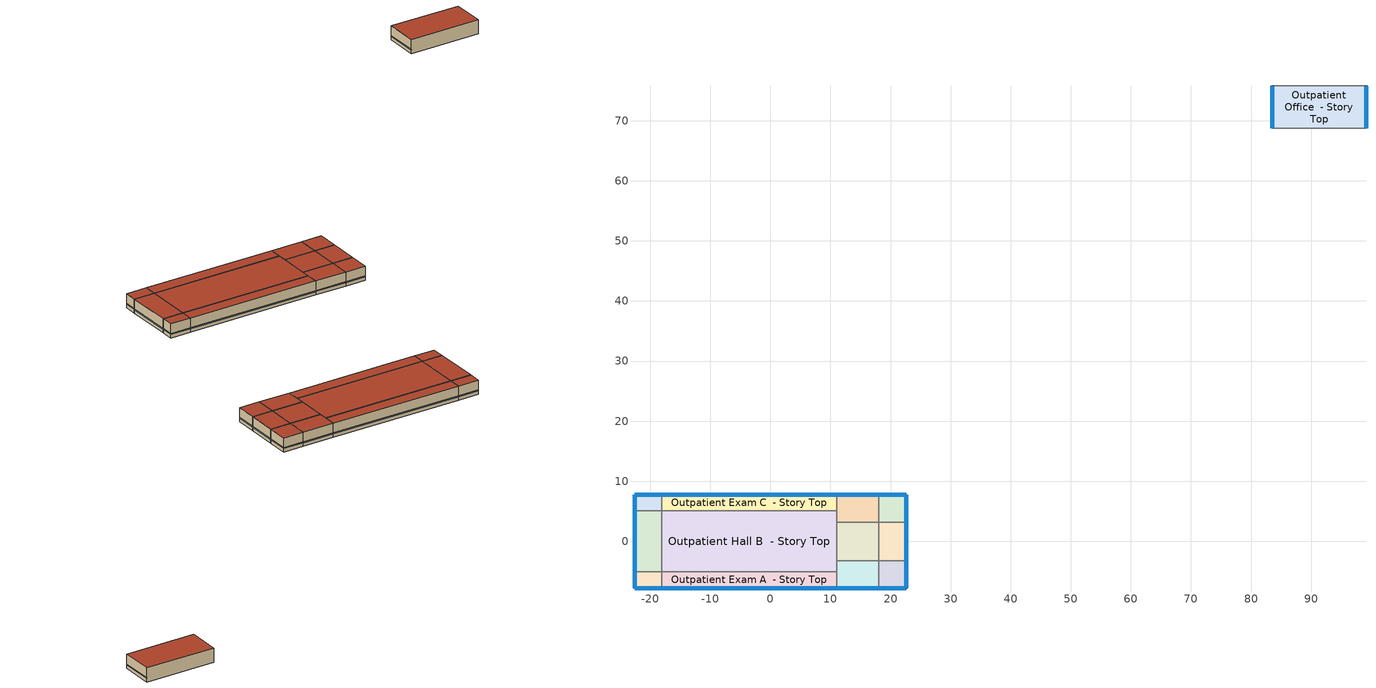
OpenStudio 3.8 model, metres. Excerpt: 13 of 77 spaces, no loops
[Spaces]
Outpatient Exam A end_a - Story Top
 floor adiabatic (Typical Interior Floor): -22.6,-7.78 -22.6,-5.07 -18.03,-5.07 -18.03,-7.78 z3.05
 wall outside: -22.6,-5.07 -22.6,-7.78 -18.03,-7.78 z3.05:6.1
 wall to Outpatient Hall B end_a - Story Top: -18.03,-5.07 -22.6,-5.07 z3.05:6.1
 wall to Outpatient Exam A  - Story Top: -18.03,-7.78 -18.03,-5.07 z3.05:6.1
 window (Window U-0.75 SHGC 0.48): -22.6,-5.09 -22.6,-7.76 z3.81:4; -22.57,-7.78 -18.05,-7.78 z3.81:3.99
 roof outside: -18.03,-7.78 -18.03,-5.07 -22.6,-5.07 -22.6,-7.78 z6.1
Outpatient Hall B end_a - Story Top
 floor adiabatic (Typical Interior Floor): -22.6,-5.07 -22.6,5.07 -18.03,5.07 -18.03,-5.07 z3.05
 wall outside: -22.6,5.07 -22.6,-5.07 z3.05:6.1
 wall to Outpatient Exam C end_a - Story Top: -18.03,5.07 -22.6,5.07 z3.05:6.1
 wall to Outpatient Hall B  - Story Top: -18.03,-5.07 -18.03,5.07 z3.05:6.1
 window (Window U-0.75 SHGC 0.48): -22.6,5.04 -22.6,-5.04 z3.81:3.99
 roof outside: -18.03,-5.07 -18.03,5.07 -22.6,5.07 -22.6,-5.07 z6.1
Outpatient Exam C end_a - Story Top
 floor adiabatic (Typical Interior Floor): -22.6,5.07 -22.6,7.78 -18.03,7.78 -18.03,5.07 z3.05
 wall outside: -18.03,7.78 -22.6,7.78 -22.6,5.07 z3.05:6.1
 wall to Outpatient Exam C  - Story Top: -18.03,5.07 -18.03,7.78 z3.05:6.1
 window (Window U-0.75 SHGC 0.48): -18.05,7.78 -22.57,7.78 z3.81:3.99; -22.6,7.76 -22.6,5.09 z3.81:4
 roof outside: -18.03,5.07 -18.03,7.78 -22.6,7.78 -22.6,5.07 z6.1
Outpatient Exam A  - Story Top
 floor adiabatic (Typical Interior Floor): -18.03,-7.78 -18.03,-5.07 11.06,-5.07 11.06,-7.78 z3.05
 wall outside: -18.03,-7.78 11.06,-7.78 z3.05:6.1
 wall to Outpatient Hall B  - Story Top: 11.06,-5.07 -18.03,-5.07 z3.05:6.1
 wall to Outpatient Office A  - Story Top: 11.06,-7.78 11.06,-5.07 z3.05:6.1
 window (Window U-0.75 SHGC 0.48): -18,-7.78 11.04,-7.78 z3.81:3.99
 roof outside: 11.06,-7.78 11.06,-5.07 -18.03,-5.07 -18.03,-7.78 z6.1
Outpatient Hall B  - Story Top
 floor adiabatic (Typical Interior Floor): -18.03,-5.07 -18.03,5.07 11.06,5.07 11.06,-5.07 z3.05
 wall to Outpatient Exam C  - Story Top: 11.06,5.07 -18.03,5.07 z3.05:6.1
 wall to Outpatient Office A  - Story Top: 11.06,-5.07 11.06,-3.21 z3.05:6.1
 wall to Outpatient Office B  - Story Top: 11.06,-3.21 11.06,3.21 z3.05:6.1
 wall to Outpatient Office C  - Story Top: 11.06,3.21 11.06,5.07 z3.05:6.1
 roof outside: 11.06,-5.07 11.06,5.07 -18.03,5.07 -18.03,-5.07 z6.1
Outpatient Exam C  - Story Top
 floor adiabatic (Typical Interior Floor): -18.03,5.07 -18.03,7.78 11.06,7.78 11.06,5.07 z3.05
 wall outside: 11.06,7.78 -18.03,7.78 z3.05:6.1
 wall to Outpatient Office C  - Story Top: 11.06,5.07 11.06,7.78 z3.05:6.1
 window (Window U-0.75 SHGC 0.48): 11.04,7.78 -18,7.78 z3.81:3.99
 roof outside: 11.06,5.07 11.06,7.78 -18.03,7.78 -18.03,5.07 z6.1
Outpatient Office A  - Story Top
 floor adiabatic (Typical Interior Floor): 11.06,-7.78 11.06,-3.21 18.03,-3.21 18.03,-7.78 z3.05
 wall outside: 11.06,-7.78 18.03,-7.78 z3.05:6.1
 wall to Outpatient Office B  - Story Top: 18.03,-3.21 11.06,-3.21 z3.05:6.1
 wall to Outpatient Office A end_b - Story Top: 18.03,-7.78 18.03,-3.21 z3.05:6.1
 window (Window U-0.75 SHGC 0.48): 11.09,-7.78 18,-7.78 z3.81:3.99
 roof outside: 18.03,-7.78 18.03,-3.21 11.06,-3.21 11.06,-7.78 z6.1
Outpatient Office B  - Story Top
 floor adiabatic (Typical Interior Floor): 11.06,-3.21 11.06,3.21 18.03,3.21 18.03,-3.21 z3.05
 wall to Outpatient Office C  - Story Top: 18.03,3.21 11.06,3.21 z3.05:6.1
 wall to Outpatient Office B end_b - Story Top: 18.03,-3.21 18.03,3.21 z3.05:6.1
 roof outside: 18.03,-3.21 18.03,3.21 11.06,3.21 11.06,-3.21 z6.1
Outpatient Office C  - Story Top
 floor adiabatic (Typical Interior Floor): 11.06,3.21 11.06,7.78 18.03,7.78 18.03,3.21 z3.05
 wall outside: 18.03,7.78 11.06,7.78 z3.05:6.1
 wall to Outpatient Office C end_b - Story Top: 18.03,3.21 18.03,7.78 z3.05:6.1
 window (Window U-0.75 SHGC 0.48): 18,7.78 11.09,7.78 z3.81:3.99
 roof outside: 18.03,3.21 18.03,7.78 11.06,7.78 11.06,3.21 z6.1
Outpatient Office A end_b - Story Top
 floor adiabatic (Typical Interior Floor): 18.03,-7.78 18.03,-3.21 22.6,-3.21 22.6,-7.78 z3.05
 wall outside: 18.03,-7.78 22.6,-7.78 22.6,-3.21 z3.05:6.1
 wall to Outpatient Office B end_b - Story Top: 22.6,-3.21 18.03,-3.21 z3.05:6.1
 window (Window U-0.75 SHGC 0.48): 18.05,-7.78 22.57,-7.78 / 22.6,-7.76 22.6,-3.23 z3.81:3.99
 roof outside: 22.6,-7.78 22.6,-3.21 18.03,-3.21 18.03,-7.78 z6.1
Outpatient Office B end_b - Story Top
 floor adiabatic (Typical Interior Floor): 18.03,-3.21 18.03,3.21 22.6,3.21 22.6,-3.21 z3.05
 wall outside: 22.6,-3.21 22.6,3.21 z3.05:6.1
 wall to Outpatient Office C end_b - Story Top: 22.6,3.21 18.03,3.21 z3.05:6.1
 window (Window U-0.75 SHGC 0.48): 22.6,-3.18 22.6,3.18 z3.81:3.99
 roof outside: 22.6,-3.21 22.6,3.21 18.03,3.21 18.03,-3.21 z6.1
Outpatient Office C end_b - Story Top
 floor adiabatic (Typical Interior Floor): 18.03,3.21 18.03,7.78 22.6,7.78 22.6,3.21 z3.05
 wall outside: 22.6,3.21 22.6,7.78 18.03,7.78 z3.05:6.1
 window (Window U-0.75 SHGC 0.48): 22.57,7.78 18.05,7.78 / 22.6,3.23 22.6,7.76 z3.81:3.99
 roof outside: 22.6,3.21 22.6,7.78 18.03,7.78 18.03,3.21 z6.1
Outpatient Office  - Story Top
 floor adiabatic (Typical Interior Floor): 83.56,68.74 83.56,75.78 99.12,75.78 99.12,68.74 z3.05
 wall outside: 83.56,75.78 83.56,68.74 / 99.12,68.74 99.12,75.78 z3.05:6.1
 wall adiabatic (Typical Interior Wall): 99.12,75.78 83.56,75.78 / 83.56,68.74 99.12,68.74 z3.05:6.1
 window (Window U-0.75 SHGC 0.48): 83.56,75.75 83.56,68.77 / 99.12,68.77 99.12,75.75 z3.81:3.99
 roof outside: 99.12,68.74 99.12,75.78 83.56,75.78 83.56,68.74 z6.1
[Site]
Bob Sikes_FL_USA: Latitude {deg}=30.78; Longitude {deg}=-86.52; Time Zone {hr}=-6; Elevation {m}=56; Terrain=City
[Site:WaterMainsTemperature]
Calculation Method=Correlation; Annual Average Outdoor Air Temperature {C}=19.4217; Maximum Difference In Monthly Average Outdoor Air Temperatures {deltaC}=19.74
[SizingPeriod:DesignDay] Barometric Pressure {Pa}=100654; Rain Indicator=No; Snow Indicator=No; Day of Month=21; Daylight Saving Time Indicator=No; Humidity Condition Type=Wetbulb; Dry-Bulb Temperature Range Modifier Type=DefaultMultipliers
Name | Maximum Dry-Bulb Temperature {C} | Daily Dry-Bulb Temperature Range {deltaC} | Wind Speed {m/s} | Wind Direction {deg} | Month | Day Type | Wetbulb or DewPoint at Maximum Dry-Bulb {C} | Solar Model Indicator | ASHRAE Clear Sky Optical Depth for Beam Irradiance | ASHRAE Clear Sky Optical Depth for Diffuse Irradiance | Sky Clearness
Bob Sikes Ann Clg .4% Condns DB=>MWB 1 | 35.8 | 11.3 | 2.9 | 300 | 7 | SummerDesignDay | 24.6 | ASHRAETau | 0.437 | 2.257
Bob Sikes Ann Clg .4% Condns WB=>MDB 1 | 31.6 | 11.3 | 2.9 | 300 | 7 | SummerDesignDay | 26.8 | ASHRAETau | 0.437 | 2.257
Bob Sikes Ann Htg 99.6% Condns DB 1 | -4.1 | 0 | 0.7 | 340 | 1 | WinterDesignDay | -4.1 | ASHRAEClearSky |  |  | 0
Bob Sikes August .4% Condns DB=>MCWB 1 | 36.3 | 10.7 | 2.9 | 300 | 8 | SummerDesignDay | 25.4 | ASHRAETau | 0.426 | 2.32
Bob Sikes October .4% Condns DB=>MCWB 1 | 32.1 | 13.9 | 2.9 | 300 | 10 | SummerDesignDay | 23.4 | ASHRAETau | 0.37 | 2.544
Bob Sikes September .4% Condns DB=>MCWB 1 | 34.2 | 11.5 | 2.9 | 300 | 9 | SummerDesignDay | 23.4 | ASHRAETau | 0.397 | 2.454
[ClimateZones]
Climate Zone Institution Name 1=ASHRAE; Climate Zone Document Name 1=ANSI/ASHRAE Standard 169; Climate Zone Document Year 1=2006; Climate Zone Value 1=ASHRAE 169-2013-2A
[Building]
ComStock DOE Ref Pre-1980|Outpatient: North Axis {deg}=225; Default Construction Set=ComStock DOE Ref Pre-1980 - Outpatient - ASHRAE 169-2013-2A; Default Schedule Set=Building Default Schedule Set; Standards Building Type=Outpatient
[Site:GroundTemperature:FCfactorMethod]
January Ground Temperature {C}=24.2; February Ground Temperature {C}=18.9; March Ground Temperature {C}=15.7; April Ground Temperature {C}=13.6; May Ground Temperature {C}=15.5; June Ground Temperature {C}=17.1; July Ground Temperature {C}=21.2; August Ground Temperature {C}=26.9; September Ground Temperature {C}=27.6; October Ground Temperature {C}=27.9; November Ground Temperature {C}=27.4; December Ground Temperature {C}=26.2
[DefaultConstructionSet]
ComStock DOE Ref Pre-1980 - Outpatient - ASHRAE 169-2013-2A: Default Exterior Surface Constructions=Default Surface Constructions 1; Default Interior Surface Constructions=Default Surface Constructions 2; Default Ground Contact Surface Constructions=Default Surface Constructions 3; Default Exterior SubSurface Constructions=Default Sub Surface Constructions 1; Default Interior SubSurface Constructions=Default Sub Surface Constructions 2; Interior Partition Construction=Typical Interior Partition
[DefaultSurfaceConstructions]
Name | Floor Construction | Wall Construction | Roof Ceiling Construction
Default Surface Constructions 1 | Typical Insulated Exterior Mass Floor | Typical Insulated Exterior Mass Wall R-4.35 | Typical IEAD Roof R-10.0
Default Surface Constructions 2 | Typical Interior Floor | Typical Interior Wall | Typical Interior Ceiling
Default Surface Constructions 3 | Typical Insulated Carpeted 6in Slab Floor | Typical Insulated Basement Mass Wall
[Construction]
Typical Insulated Exterior Mass Floor: 4 in. Normalweight Concrete Floor, Typical Carpet Pad
Typical IEAD Roof R-10.0: Roof Membrane, Typical Insulation R-8.88, Metal Roof Surface
Typical Interior Floor: 100mm Normalweight concrete floor, CP02 CARPET PAD
Typical Interior Wall: G01 13mm gypsum board, G01 13mm gypsum board
Typical Interior Ceiling: CP02 CARPET PAD, 100mm Normalweight concrete floor
Typical Insulated Carpeted 6in Slab Floor: 6 in. Normalweight Concrete Floor, Typical Carpet Pad
Typical Insulated Basement Mass Wall: 8 in. Concrete Block Basement Wall
U 1.22 SHGC 0.54 Simple Glazing Window U-1.22 SHGC 0.54: U 1.22 SHGC 0.54 Simple Glazing U-1.22 SHGC 0.54
U 1.22 SHGC 0.54 Simple Glazing Window U-1.22 SHGC 0.54 1: U 1.22 SHGC 0.54 Simple Glazing U-1.22 SHGC 0.54 1
Typical Insulated Metal Door: F08 Metal surface, Typical Insulation R-1.96
U 0.88 SHGC 0.16 Sgl Ref-A-L Clr 6mm: REF A CLEAR LO 6MM
Typical Overhead Door: Typical Insulation R-1.96
Typical Interior Window: Clear 3mm
Typical Interior Door; Typical Interior Partition: G05 25mm wood
Typical Insulated Exterior Mass Wall R-4.35: 1IN Stucco, 8IN CONCRETE HW RefBldg, Typical Insulation R-1.96, 1/2IN Gypsum
InteriorFurnishings 1: Std Wood 6inch 1
Window U-0.75 SHGC 0.48: Simple Glazing Double - No LowE - Tinted/Reflective - Aluminum
[Material] Thermal Absorptance=0.9
Name | Roughness | Thickness {m} | Conductivity {W/m-K} | Density {kg/m3} | Specific Heat {J/kg-K} | Solar Absorptance | Visible Absorptance
4 in. Normalweight Concrete Floor | MediumRough | 0.1016 | 2.31 | 2322 | 832 | 0.7 | 0.7
Roof Membrane | VeryRough | 0.0095 | 0.16 | 1121.29 | 1460 | 0.7 | 0.7
Metal Roof Surface; F08 Metal surface | Smooth | 0.0008 | 45.28 | 7824 | 500 | 0.7 | 0.7
100mm Normalweight concrete floor | MediumRough | 0.1016 | 2.31045 | 2322 | 832.557 | 0.7 | 0.7
G01 13mm gypsum board | Smooth | 0.0127 | 0.160031 | 800.001 | 1090.73 | 0.7 | 0.5
6 in. Normalweight Concrete Floor | MediumRough | 0.1524 | 2.31 | 2322 | 832 | 0.7 | 0.7
8 in. Concrete Block Basement Wall | MediumRough | 0.2032 | 1.326 | 1842 | 912 | 0.7 | 0.7
G05 25mm wood | MediumSmooth | 0.0254 | 0.15 | 608 | 1630 | 0.5 | 0.5
1IN Stucco | Smooth | 0.0253 | 0.6918 | 1858 | 837 | 0.7 | 0.92
8IN CONCRETE HW RefBldg | Rough | 0.2032 | 1.311 | 2240 | 836.8 | 0.7 | 0.7
1/2IN Gypsum | Smooth | 0.0127 | 0.16 | 784.9 | 830 | 0.4 | 0.4
Std Wood 6inch 1 | MediumSmooth | 0.15 | 0.12 | 540 | 1210 | 0.7 | 0.7
[Material:NoMass] Roughness=Smooth; Thermal Absorptance=0.9; Solar Absorptance=0.7
Name | Thermal Resistance {m2-K/W} | Visible Absorptance
Typical Carpet Pad; CP02 CARPET PAD | 0.21648 | 0.8
Typical Insulation R-8.88 | 1.56434 | 0.7
Typical Insulation R-1.96 | 0.34506 | 0.7
[DefaultSubSurfaceConstructions]
Name | Fixed Window Construction | Operable Window Construction | Door Construction | Glass Door Construction | Overhead Door Construction | Tubular Daylight Dome Construction | Tubular Daylight Diffuser Construction
Default Sub Surface Constructions 1 | U 1.22 SHGC 0.54 Simple Glazing Window U-1.22 SHGC 0.54 | U 1.22 SHGC 0.54 Simple Glazing Window U-1.22 SHGC 0.54 1 | Typical Insulated Metal Door | U 0.88 SHGC 0.16 Sgl Ref-A-L Clr 6mm | Typical Overhead Door | Typical Interior Window | Typical Interior Window
Default Sub Surface Constructions 2 | Typical Interior Window | Typical Interior Window | Typical Interior Door
[WindowMaterial:SimpleGlazingSystem]
Name | U-Factor {W/m2-K} | Solar Heat Gain Coefficient | Visible Transmittance
U 1.22 SHGC 0.54 Simple Glazing U-1.22 SHGC 0.54; U 1.22 SHGC 0.54 Simple Glazing U-1.22 SHGC 0.54 1 | 6.92748 | 0.54 | 0.38
Simple Glazing Double - No LowE - Tinted/Reflective - Aluminum | 4.25302 | 0.484 | 0.411
[WindowMaterial:Glazing] Optical Data Type=SpectralAverage; Infrared Transmittance at Normal Incidence=0; Front Side Infrared Hemispherical Emissivity=0.84; Conductivity {W/m-K}=0.9; Dirt Correction Factor for Solar and Visible Transmittance=1; Solar Diffusing=No
Name | Thickness {m} | Solar Transmittance at Normal Incidence | Front Side Solar Reflectance at Normal Incidence | Back Side Solar Reflectance at Normal Incidence | Visible Transmittance at Normal Incidence | Front Side Visible Reflectance at Normal Incidence | Back Side Visible Reflectance at Normal Incidence | Back Side Infrared Hemispherical Emissivity
REF A CLEAR LO 6MM | 0.006 | 0.066 | 0.341 | 0.493 | 0.08 | 0.41 | 0.37 | 0.4
Clear 3mm | 0.003 | 0.837 | 0.075 | 0.075 | 0.898 | 0.081 | 0.081 | 0.84
[SpaceType] Standards Building Type=Outpatient
Name | Default Schedule Set | Design Specification Outdoor Air Object | Standards Space Type
Outpatient Exam - ComStock DOE Ref Pre-1980 | Outpatient Exam Schedule Set | Outpatient Exam Ventilation | Exam
Outpatient Office - ComStock DOE Ref Pre-1980 | Outpatient Office Schedule Set | Outpatient Office Ventilation | Office
Outpatient Hall - ComStock DOE Ref Pre-1980 | Outpatient Hall Schedule Set | Outpatient Hall Ventilation | Hall
[BuildingStory]
Story Top: Nominal Z Coordinate {m}=3.048; Nominal Floor to Floor Height {m}=3.048
[Space] Building Story=Story Top
Name | Space Type | Thermal Zone
Outpatient Exam A end_a - Story Top | Outpatient Exam - ComStock DOE Ref Pre-1980 | Zone Outpatient Exam A end_a - Story Top
Outpatient Hall B end_a - Story Top | Outpatient Hall - ComStock DOE Ref Pre-1980 | Zone Outpatient Hall B end_a - Story Top
Outpatient Exam C end_a - Story Top | Outpatient Exam - ComStock DOE Ref Pre-1980 | Zone Outpatient Exam C end_a - Story Top
Outpatient Exam A  - Story Top | Outpatient Exam - ComStock DOE Ref Pre-1980 | Zone Outpatient Exam A  - Story Top
Outpatient Hall B  - Story Top | Outpatient Hall - ComStock DOE Ref Pre-1980 | Zone Outpatient Hall B  - Story Top
Outpatient Exam C  - Story Top | Outpatient Exam - ComStock DOE Ref Pre-1980 | Zone Outpatient Exam C  - Story Top
Outpatient Office A  - Story Top | Outpatient Office - ComStock DOE Ref Pre-1980 | Zone Outpatient Office A  - Story Top
Outpatient Office B  - Story Top | Outpatient Office - ComStock DOE Ref Pre-1980 | Zone Outpatient Office B  - Story Top
Outpatient Office C  - Story Top | Outpatient Office - ComStock DOE Ref Pre-1980 | Zone Outpatient Office C  - Story Top
Outpatient Office A end_b - Story Top | Outpatient Office - ComStock DOE Ref Pre-1980 | Zone Outpatient Office A end_b - Story Top
Outpatient Office B end_b - Story Top | Outpatient Office - ComStock DOE Ref Pre-1980 | Zone Outpatient Office B end_b - Story Top
Outpatient Office C end_b - Story Top | Outpatient Office - ComStock DOE Ref Pre-1980 | Zone Outpatient Office C end_b - Story Top
Outpatient Office  - Story Top | Outpatient Office - ComStock DOE Ref Pre-1980 | Zone Outpatient Office  - Story Top
[ThermalZone] Multiplier=1; Use Ideal Air Loads=No
Name | Thermostat
Zone Outpatient Exam A end_a - Story Top | Outpatient Exam - ComStock DOE Ref Pre-1980 Thermostat 1
Zone Outpatient Hall B end_a - Story Top | Outpatient Hall - ComStock DOE Ref Pre-1980 Thermostat 1
Zone Outpatient Exam C end_a - Story Top | Outpatient Exam - ComStock DOE Ref Pre-1980 Thermostat 3
Zone Outpatient Exam A  - Story Top | Outpatient Exam - ComStock DOE Ref Pre-1980 Thermostat
Zone Outpatient Hall B  - Story Top | Outpatient Hall - ComStock DOE Ref Pre-1980 Thermostat
Zone Outpatient Exam C  - Story Top | Outpatient Exam - ComStock DOE Ref Pre-1980 Thermostat 2
Zone Outpatient Office A  - Story Top | Outpatient Office - ComStock DOE Ref Pre-1980 Thermostat 2
Zone Outpatient Office B  - Story Top | Outpatient Office - ComStock DOE Ref Pre-1980 Thermostat 5
Zone Outpatient Office C  - Story Top | Outpatient Office - ComStock DOE Ref Pre-1980 Thermostat 8
Zone Outpatient Office A end_b - Story Top | Outpatient Office - ComStock DOE Ref Pre-1980 Thermostat 3
Zone Outpatient Office B end_b - Story Top | Outpatient Office - ComStock DOE Ref Pre-1980 Thermostat 6
Zone Outpatient Office C end_b - Story Top | Outpatient Office - ComStock DOE Ref Pre-1980 Thermostat 9
Zone Outpatient Office  - Story Top | Outpatient Office - ComStock DOE Ref Pre-1980 Thermostat
[Lights:Definition] Design Level Calculation Method=Watts/Area; Fraction Visible=0.2; Return Air Fraction=0
Name | Watts per Space Floor Area {W/m2} | Fraction Radiant
Outpatient Hall - ComStock DOE Ref Pre-1980 General Lights Definition | 4.78496 | 0.31
Outpatient Hall - ComStock DOE Ref Pre-1980 Wall Wash Lights Definition | 2.85308 | 0.125
Outpatient Exam - ComStock DOE Ref Pre-1980 General Lights Definition | 2.36313 | 0.31
Outpatient Exam - ComStock DOE Ref Pre-1980 Task Lights Definition | 15.7452 | 0.125
Outpatient Office - ComStock DOE Ref Pre-1980 General Lights Definition | 6.74433 | 0.31
[ElectricEquipment:Definition] Design Level Calculation Method=Watts/Area; Fraction Latent=0; Fraction Radiant=0.5; Fraction Lost=0
Name | Watts per Space Floor Area {W/m2}
Outpatient Exam Elec Equip Definition; Outpatient Office Elec Equip Definition | 11.8403
Outpatient Hall Elec Equip Definition | 4.30556
[ElectricEquipment]
Name | Electric Equipment Definition | Space or SpaceType
Outpatient Exam Elec Equip | Outpatient Exam Elec Equip Definition | Outpatient Exam - ComStock DOE Ref Pre-1980
Outpatient Hall Elec Equip | Outpatient Hall Elec Equip Definition | Outpatient Hall - ComStock DOE Ref Pre-1980
Outpatient Office Elec Equip | Outpatient Office Elec Equip Definition | Outpatient Office - ComStock DOE Ref Pre-1980
[DesignSpecification:OutdoorAir] Outdoor Air Method=Sum
Name | Outdoor Air Flow per Floor Area {m3/s-m2} | Outdoor Air Flow per Person {m3/s-person}
Outpatient Exam Ventilation | 0.001524
Outpatient Hall Ventilation | 0.000254
Outpatient Office Ventilation |  | 0.00943895
[DefaultScheduleSet]
Name | Number of People Schedule | People Activity Level Schedule | Lighting Schedule | Electric Equipment Schedule | Infiltration Schedule | Hours of Operation Schedule
Outpatient Exam Schedule Set; Outpatient Hall Schedule Set; Outpatient Office Schedule Set | Outpatient Bldg Occ | Outpatient Activity | Outpatient Bldg Light | Outpatient Bldg Equip | Outpatient Infil
Building Default Schedule Set |  |  |  |  |  | Building Hours of Operation NonResidential
[People:Definition] Number of People Calculation Method=People/Area; Fraction Radiant=0.3
Name | People per Space Floor Area {person/m2}
Outpatient Exam People Definition | 0.199993
Outpatient Office People Definition | 0.0500522
[People] Work Efficiency Schedule=Work Efficiency Schedule; Clothing Insulation Schedule=Clothing Schedule; Air Velocity Schedule=Air Velocity Schedule; Multiplier=1
Name | People Definition | Space or SpaceType
Outpatient Exam People | Outpatient Exam People Definition | Outpatient Exam - ComStock DOE Ref Pre-1980
Outpatient Office People | Outpatient Office People Definition | Outpatient Office - ComStock DOE Ref Pre-1980
[Exterior:Lights:Definition]
Name | Design Level {W}
Parking Areas and Drives Def (W/ft^2) | 0.0497494
Building Facades Def (W/ft^2) | 0.25
Main Entries Def (W/ft) | 30
Other Doors Def (W/ft) | 25
[Exterior:Lights] Schedule=Always On Discrete; Control Option=AstronomicalClock
Name | Exterior Lights Definition | Multiplier
Parking Areas and Drives | Parking Areas and Drives Def (W/ft^2) | 35437.5
Building Facades | Building Facades Def (W/ft^2) | 4448.83
Main Entries | Main Entries Def (W/ft) | 8
Other Doors | Other Doors Def (W/ft) | 18.165
[ThermostatSetpoint:DualSetpoint] Heating Setpoint Temperature Schedule=Outpatient HtgSetp; Cooling Setpoint Temperature Schedule=Outpatient ClgSetp
Outpatient Exam - ComStock DOE Ref Pre-1980 Thermostat; Outpatient Exam - ComStock DOE Ref Pre-1980 Thermostat 1; Outpatient Exam - ComStock DOE Ref Pre-1980 Thermostat 2; Outpatient Exam - ComStock DOE Ref Pre-1980 Thermostat 3; Outpatient Hall - ComStock DOE Ref Pre-1980 Thermostat; Outpatient Hall - ComStock DOE Ref Pre-1980 Thermostat 1; Outpatient Office - ComStock DOE Ref Pre-1980 Thermostat; Outpatient Office - ComStock DOE Ref Pre-1980 Thermostat 2; Outpatient Office - ComStock DOE Ref Pre-1980 Thermostat 3; Outpatient Office - ComStock DOE Ref Pre-1980 Thermostat 5; Outpatient Office - ComStock DOE Ref Pre-1980 Thermostat 6; Outpatient Office - ComStock DOE Ref Pre-1980 Thermostat 8; Outpatient Office - ComStock DOE Ref Pre-1980 Thermostat 9
[AvailabilityManager:NightCycle] Applicability Schedule=Always On Discrete; Control Type=CycleOnAnyCoolingOrHeatingZone; Thermostat Tolerance {deltaC}=1; Cycling Run Time {s}=3600
Availability Manager Night Cycle 1; Availability Manager Night Cycle 2
[InternalMass:Definition]
Internal Mass Definition 2: Construction=InteriorFurnishings 1; Design Level Calculation Method=SurfaceArea/Area; Surface Area per Space Floor Area=2
[InternalMass] Internal Mass Definition=Internal Mass Definition 2; Multiplier=1
Name | Space or SpaceType
Outpatient Office  - Story Top Mass | Outpatient Office  - Story Top
Outpatient Office C end_b - Story Top Mass | Outpatient Office C end_b - Story Top
Outpatient Office B end_b - Story Top Mass | Outpatient Office B end_b - Story Top
Outpatient Office A end_b - Story Top Mass | Outpatient Office A end_b - Story Top
Outpatient Office C  - Story Top Mass | Outpatient Office C  - Story Top
Outpatient Exam C end_a - Story Top Mass | Outpatient Exam C end_a - Story Top
Outpatient Office B  - Story Top Mass | Outpatient Office B  - Story Top
Outpatient Exam A  - Story Top Mass | Outpatient Exam A  - Story Top
Outpatient Exam A end_a - Story Top Mass | Outpatient Exam A end_a - Story Top
Outpatient Hall B end_a - Story Top Mass | Outpatient Hall B end_a - Story Top
Outpatient Office A  - Story Top Mass | Outpatient Office A  - Story Top
Outpatient Hall B  - Story Top Mass | Outpatient Hall B  - Story Top
Outpatient Exam C  - Story Top Mass | Outpatient Exam C  - Story Top
[Lights] Fraction Replaceable=1
Name | Lights Definition | Space or SpaceType
Outpatient Hall - ComStock DOE Ref Pre-1980 General Lighting | Outpatient Hall - ComStock DOE Ref Pre-1980 General Lights Definition | Outpatient Hall - ComStock DOE Ref Pre-1980
Outpatient Hall - ComStock DOE Ref Pre-1980 Wall Wash Lighting | Outpatient Hall - ComStock DOE Ref Pre-1980 Wall Wash Lights Definition | Outpatient Hall - ComStock DOE Ref Pre-1980
Outpatient Exam - ComStock DOE Ref Pre-1980 General Lighting | Outpatient Exam - ComStock DOE Ref Pre-1980 General Lights Definition | Outpatient Exam - ComStock DOE Ref Pre-1980
Outpatient Exam - ComStock DOE Ref Pre-1980 Task Lighting | Outpatient Exam - ComStock DOE Ref Pre-1980 Task Lights Definition | Outpatient Exam - ComStock DOE Ref Pre-1980
Outpatient Office - ComStock DOE Ref Pre-1980 General Lighting | Outpatient Office - ComStock DOE Ref Pre-1980 General Lights Definition | Outpatient Office - ComStock DOE Ref Pre-1980
[SpaceInfiltration:DesignFlowRate] Design Flow Rate Calculation Method=Flow/ExteriorArea; Flow per Exterior Surface Area {m3/s-m2}=0.000413282; Velocity Term Coefficient=0
Name | Space or SpaceType | Schedule | Constant Term Coefficient | Temperature Term Coefficient | Velocity Squared Term Coefficient
Outpatient Office  - Story Top HVAC On Infiltration | Outpatient Office  - Story Top | Infiltration HVAC On Schedule | -0.0103 | -0.0007 | 0.0231
Outpatient Office  - Story Top HVAC Off Infiltration | Outpatient Office  - Story Top | Infiltration HVAC Off Schedule | 0 | 0.0164 | 0.0308
Outpatient Office C end_b - Story Top HVAC On Infiltration | Outpatient Office C end_b - Story Top | Infiltration HVAC On Schedule | -0.0103 | -0.0007 | 0.0231
Outpatient Office C end_b - Story Top HVAC Off Infiltration | Outpatient Office C end_b - Story Top | Infiltration HVAC Off Schedule | 0 | 0.0164 | 0.0308
Outpatient Office B end_b - Story Top HVAC On Infiltration | Outpatient Office B end_b - Story Top | Infiltration HVAC On Schedule | -0.0103 | -0.0007 | 0.0231
Outpatient Office B end_b - Story Top HVAC Off Infiltration | Outpatient Office B end_b - Story Top | Infiltration HVAC Off Schedule | 0 | 0.0164 | 0.0308
Outpatient Office A end_b - Story Top HVAC On Infiltration | Outpatient Office A end_b - Story Top | Infiltration HVAC On Schedule | -0.0103 | -0.0007 | 0.0231
Outpatient Office A end_b - Story Top HVAC Off Infiltration | Outpatient Office A end_b - Story Top | Infiltration HVAC Off Schedule | 0 | 0.0164 | 0.0308
Outpatient Office C  - Story Top HVAC On Infiltration | Outpatient Office C  - Story Top | Infiltration HVAC On Schedule | -0.0103 | -0.0007 | 0.0231
Outpatient Office C  - Story Top HVAC Off Infiltration | Outpatient Office C  - Story Top | Infiltration HVAC Off Schedule | 0 | 0.0164 | 0.0308
Outpatient Exam C end_a - Story Top HVAC On Infiltration | Outpatient Exam C end_a - Story Top | Infiltration HVAC On Schedule | -0.0103 | -0.0007 | 0.0231
Outpatient Exam C end_a - Story Top HVAC Off Infiltration | Outpatient Exam C end_a - Story Top | Infiltration HVAC Off Schedule | 0 | 0.0164 | 0.0308
Outpatient Office B  - Story Top HVAC On Infiltration | Outpatient Office B  - Story Top | Infiltration HVAC On Schedule | -0.0103 | -0.0007 | 0.0231
Outpatient Office B  - Story Top HVAC Off Infiltration | Outpatient Office B  - Story Top | Infiltration HVAC Off Schedule | 0 | 0.0164 | 0.0308
Outpatient Exam A  - Story Top HVAC On Infiltration | Outpatient Exam A  - Story Top | Infiltration HVAC On Schedule | -0.0103 | -0.0007 | 0.0231
Outpatient Exam A  - Story Top HVAC Off Infiltration | Outpatient Exam A  - Story Top | Infiltration HVAC Off Schedule | 0 | 0.0164 | 0.0308
Outpatient Exam A end_a - Story Top HVAC On Infiltration | Outpatient Exam A end_a - Story Top | Infiltration HVAC On Schedule | -0.0103 | -0.0007 | 0.0231
Outpatient Exam A end_a - Story Top HVAC Off Infiltration | Outpatient Exam A end_a - Story Top | Infiltration HVAC Off Schedule | 0 | 0.0164 | 0.0308
Outpatient Hall B end_a - Story Top HVAC On Infiltration | Outpatient Hall B end_a - Story Top | Infiltration HVAC On Schedule | -0.0103 | -0.0007 | 0.0231
Outpatient Hall B end_a - Story Top HVAC Off Infiltration | Outpatient Hall B end_a - Story Top | Infiltration HVAC Off Schedule | 0 | 0.0164 | 0.0308
Outpatient Office A  - Story Top HVAC On Infiltration | Outpatient Office A  - Story Top | Infiltration HVAC On Schedule | -0.0103 | -0.0007 | 0.0231
Outpatient Office A  - Story Top HVAC Off Infiltration | Outpatient Office A  - Story Top | Infiltration HVAC Off Schedule | 0 | 0.0164 | 0.0308
Outpatient Hall B  - Story Top HVAC On Infiltration | Outpatient Hall B  - Story Top | Infiltration HVAC On Schedule | -0.0103 | -0.0007 | 0.0231
Outpatient Hall B  - Story Top HVAC Off Infiltration | Outpatient Hall B  - Story Top | Infiltration HVAC Off Schedule | 0 | 0.0164 | 0.0308
Outpatient Exam C  - Story Top HVAC On Infiltration | Outpatient Exam C  - Story Top | Infiltration HVAC On Schedule | -0.0103 | -0.0007 | 0.0231
Outpatient Exam C  - Story Top HVAC Off Infiltration | Outpatient Exam C  - Story Top | Infiltration HVAC Off Schedule | 0 | 0.0164 | 0.0308
[Schedule:Ruleset]
Name | Default Day Schedule | Summer Design Day Schedule | Winter Design Day Schedule
Outpatient Bldg Occ | Outpatient Bldg Occ Default | Outpatient Bldg Occ Summer Design Day | Outpatient Bldg Occ Winter Design Day
Outpatient Activity | Outpatient Activity Default | Outpatient Activity Summer Design Day | Outpatient Activity Winter Design Day
Outpatient Bldg Light | Outpatient Bldg Light Default | Outpatient Bldg Light Summer Design Day | Outpatient Bldg Light Winter Design Day
Outpatient Bldg Equip | Outpatient Bldg Equip Default | Outpatient Bldg Equip Summer Design Day | Outpatient Bldg Equip Winter Design Day
Outpatient Infil | Outpatient Infil Default | Outpatient Infil Summer Design Day | Outpatient Infil Winter Design Day
Clothing Schedule | Clothing Schedule Default Winter Clothes
Air Velocity Schedule | Air Velocity Schedule Default
Work Efficiency Schedule | Work Efficiency Schedule Default
Outpatient HtgSetp | Outpatient HtgSetp Default | Outpatient HtgSetp Summer Design Day | Outpatient HtgSetp Winter Design Day
Outpatient ClgSetp | Outpatient ClgSetp Default | Outpatient ClgSetp Summer Design Day | Outpatient ClgSetp Winter Design Day
Building Hours of Operation NonResidential | Building Hours of Operation NonResidential Default | Building Hours of Operation NonResidential Summer Design Day | Building Hours of Operation NonResidential Winter Design Day
Infiltration HVAC On Schedule | 13 Zone PVAV with PFP Boxes and Reheat Occ Sch Default 1 | 13 Zone PVAV with PFP Boxes and Reheat Occ Sch Summer Design Day 1 | 13 Zone PVAV with PFP Boxes and Reheat Occ Sch Winter Design Day 1
Infiltration HVAC Off Schedule | Infiltration HVAC Off Schedule Default Day Schedule | Infiltration HVAC Off Schedule Summer Design Day Schedule 1 | Infiltration HVAC Off Schedule Winter Design Day Schedule 1
[Schedule:Day]
Outpatient Bldg Occ Default: Average, 7, 30, 0.05, 7, 45, 0.06875, 8, 0, 0.0875, 8, 15, 0.10625, 8, 30, 0.125, 8, 45, 0.14375, 9, 0, 0.1625, 9, 15, 0.18125, 9, 30, 0.2, 10, 0, 0.2, 10, 15, 0.275, 10, 30, 0.35, 10, 45, 0.425, 11, 0, 0.5, 11, 15, 0.6, 11, 30, 0.7, 11, 45, 0.8, 12, 0, 0.9, 17, 30, 0.9, 17, 45, 0.85, 18, 0, 0.8, 18, 15, 0.75, 18, 30, 0.7, 18, 45, 0.65, 19, 0, 0.6, 19, 15, 0.55, 19, 30, 0.5, 19, 45, 0.4625, 20, 0, 0.425, 20, 15, 0.3875, 20, 30, 0.35, 20, 45, 0.3125, 21, 0, 0.275, 21, 15, 0.2375, 21, 30, 0.2, 21, 45, 0.18125, 22, 0, 0.1625, 22, 15, 0.14375, 22, 30, 0.125, 22, 45, 0.10625, 23, 0, 0.0875, 23, 15, 0.06875, 23, 30, 0.05, 24, 0, 0.05
Outpatient Bldg Occ Summer Design Day: 4, 0, 0.05, 6, 0, 0.2, 7, 0, 0.5, 18, 0, 0.9, 20, 0, 0.5, 22, 0, 0.2, 24, 0, 0.05
Outpatient Bldg Occ Sat Day: Average, 7, 45, 0.05, 8, 0, 0.06875, 8, 15, 0.0875, 8, 30, 0.10625, 8, 45, 0.125, 9, 0, 0.14375, 9, 15, 0.1625, 9, 30, 0.18125, 9, 45, 0.2, 10, 0, 0.2125, 10, 15, 0.225, 10, 30, 0.2375, 10, 45, 0.25, 11, 0, 0.2625, 11, 15, 0.275, 11, 30, 0.2875, 11, 45, 0.3, 12, 0, 0.3, 12, 15, 0.28, 12, 30, 0.26, 12, 45, 0.24, 13, 0, 0.22, 13, 15, 0.2, 14, 15, 0.2, 14, 30, 0.190625, 14, 45, 0.18125, 15, 0, 0.171875, 15, 15, 0.1625, 15, 30, 0.153125, 15, 45, 0.14375, 16, 0, 0.134375, 16, 15, 0.125, 16, 30, 0.115625, 16, 45, 0.10625, 17, 0, 0.096875, 17, 15, 0.0875, 17, 30, 0.078125, 17, 45, 0.06875, 18, 0, 0.059375, 18, 15, 0.05, 24, 0, 0.05
Outpatient Bldg Occ Winter Design Day: 8, 0, 0, 17, 0, 0.05, 24, 0, 0
Outpatient Bldg Occ WntrDsn|Sun Day: Average, 8, 45, 0, 16, 15, 0.05, 24, 0, 0
Outpatient Activity Default; autogen Outpatient Activity 0_day_sch; autogen Outpatient Activity 1_day_sch: Average, 24, 0, 120
Outpatient Activity Winter Design Day; Outpatient Activity Summer Design Day: 24, 0, 120
Outpatient Bldg Light Default: Average, 7, 30, 0.1, 7, 45, 0.125, 8, 0, 0.15, 8, 15, 0.175, 8, 30, 0.2, 8, 45, 0.225, 9, 0, 0.25, 9, 15, 0.275, 9, 30, 0.3, 10, 0, 0.3, 10, 15, 0.375, 10, 30, 0.45, 10, 45, 0.525, 11, 0, 0.6, 11, 15, 0.675, 11, 30, 0.75, 11, 45, 0.825, 12, 0, 0.9, 17, 30, 0.9, 17, 45, 0.8625, 18, 0, 0.825, 18, 15, 0.7875, 18, 30, 0.75, 18, 45, 0.7125, 19, 0, 0.675, 19, 15, 0.6375, 19, 30, 0.6, 19, 45, 0.5625, 20, 0, 0.525, 20, 15, 0.4875, 20, 30, 0.45, 20, 45, 0.4125, 21, 0, 0.375, 21, 15, 0.3375, 21, 30, 0.3, 21, 45, 0.275, 22, 0, 0.25, 22, 15, 0.225, 22, 30, 0.2, 22, 45, 0.175, 23, 0, 0.15, 23, 15, 0.125, 23, 30, 0.1, 24, 0, 0.1
Outpatient Bldg Light Summer Design Day: 4, 0, 0.1, 6, 0, 0.3, 7, 0, 0.6, 18, 0, 0.9, 20, 0, 0.6, 22, 0, 0.3, 24, 0, 0.1
Outpatient Bldg Light Sat Day: Average, 7, 45, 0.1, 8, 0, 0.125, 8, 15, 0.15, 8, 30, 0.175, 8, 45, 0.2, 9, 0, 0.225, 9, 15, 0.25, 9, 30, 0.275, 9, 45, 0.3, 10, 0, 0.3125, 10, 15, 0.325, 10, 30, 0.3375, 10, 45, 0.35, 11, 0, 0.3625, 11, 15, 0.375, 11, 30, 0.3875, 11, 45, 0.4, 12, 0, 0.4, 12, 15, 0.38, 12, 30, 0.36, 12, 45, 0.34, 13, 0, 0.32, 13, 15, 0.3, 14, 15, 0.3, 14, 30, 0.2875, 14, 45, 0.275, 15, 0, 0.2625, 15, 15, 0.25, 15, 30, 0.2375, 15, 45, 0.225, 16, 0, 0.2125, 16, 15, 0.2, 16, 30, 0.1875, 16, 45, 0.175, 17, 0, 0.1625, 17, 15, 0.15, 17, 30, 0.1375, 17, 45, 0.125, 18, 0, 0.1125, 18, 15, 0.1, 24, 0, 0.1
Outpatient Bldg Light Winter Design Day: 8, 0, 0.05, 17, 0, 0.1, 24, 0, 0.05
Outpatient Bldg Light WntrDsn|Sun Day: Average, 8, 45, 0.05, 16, 15, 0.1, 24, 0, 0.05
Outpatient Bldg Equip Default: Average, 7, 30, 0.3, 7, 45, 0.325, 8, 0, 0.35, 8, 15, 0.375, 8, 30, 0.4, 8, 45, 0.425, 9, 0, 0.45, 9, 15, 0.475, 9, 30, 0.5, 9, 45, 0.5625, 10, 0, 0.625, 10, 15, 0.6875, 10, 30, 0.75, 10, 45, 0.8125, 11, 0, 0.875, 11, 15, 0.9375, 11, 30, 1, 17, 30, 1, 17, 45, 0.9375, 18, 0, 0.875, 18, 15, 0.8125, 18, 30, 0.75, 18, 45, 0.6875, 19, 0, 0.625, 19, 15, 0.5625, 19, 30, 0.5, 19, 45, 0.475, 20, 0, 0.45, 20, 15, 0.425, 20, 30, 0.4, 20, 45, 0.375, 21, 0, 0.35, 21, 15, 0.325, 21, 30, 0.3, 24, 0, 0.3
Outpatient Bldg Equip Summer Design Day: 4, 0, 0.3, 6, 0, 0.5, 18, 0, 1, 20, 0, 0.5, 24, 0, 0.3
Outpatient Bldg Equip Sat Day: Average, 7, 45, 0.3, 8, 0, 0.325, 8, 15, 0.35, 8, 30, 0.375, 8, 45, 0.4, 9, 0, 0.425, 9, 15, 0.45, 9, 30, 0.475, 9, 45, 0.5, 10, 0, 0.5375, 10, 15, 0.575, 10, 30, 0.6125, 10, 45, 0.65, 11, 0, 0.6875, 11, 15, 0.725, 11, 30, 0.7625, 11, 45, 0.8, 12, 0, 0.8, 12, 15, 0.74, 12, 30, 0.68, 12, 45, 0.62, 13, 0, 0.56, 13, 15, 0.5, 14, 15, 0.5, 14, 30, 0.4875, 14, 45, 0.475, 15, 0, 0.4625, 15, 15, 0.45, 15, 30, 0.4375, 15, 45, 0.425, 16, 0, 0.4125, 16, 15, 0.4, 16, 30, 0.3875, 16, 45, 0.375, 17, 0, 0.3625, 17, 15, 0.35, 17, 30, 0.3375, 17, 45, 0.325, 18, 0, 0.3125, 18, 15, 0.3, 24, 0, 0.3
Outpatient Bldg Equip Winter Design Day: 8, 0, 0.3, 17, 0, 0.5, 24, 0, 0.3
Outpatient Bldg Equip WntrDsn|Sun Day: Average, 8, 45, 0.3, 16, 15, 0.5, 24, 0, 0.3
Outpatient Infil Default; Clothing Schedule Summer Clothes: 24, 0, 0.5
Outpatient Infil Winter Design Day; Outpatient Infil Summer Design Day; Clothing Schedule Default Winter Clothes; Building Hours of Operation NonResidential Winter Design Day; Building Hours of Operation NonResidential Summer Design Day; 13 Zone PVAV with PFP Boxes and Reheat Occ Sch Summer Design Day 1; 13 Zone PVAV with PFP Boxes and Reheat Occ Sch Winter Design Day 1; Infiltration HVAC Off Schedule Schedule Day 0 1: 24, 0, 1
Air Velocity Schedule Default: 24, 0, 0.2
Work Efficiency Schedule Default; 13 Zone PVAV with PFP Boxes and Reheat Occ Sch Sunday 1; Infiltration HVAC Off Schedule Summer Design Day Schedule 1; Infiltration HVAC Off Schedule Winter Design Day Schedule 1: 24, 0, 0
Outpatient HtgSetp Default: Average, 9, 30, 18.3, 18, 30, 21.1, 24, 0, 18.3
Outpatient HtgSetp Summer Design Day: 5, 0, 18.3, 18, 0, 21.1, 24, 0, 18.3
Outpatient HtgSetp Wknd Day; autogen Schedule Rule 11 1_day_sch: Average, 24, 0, 18.3
Outpatient HtgSetp Winter Design Day: 7, 0, 18.3, 15, 0, 21.1, 24, 0, 18.3
Outpatient ClgSetp Default: Average, 9, 30, 25, 18, 30, 22.2, 24, 0, 25
Outpatient ClgSetp Summer Design Day: 5, 0, 25, 18, 0, 22.2, 24, 0, 25
Outpatient ClgSetp Wknd Day; autogen Schedule Rule 12 1_day_sch: Average, 24, 0, 25
Outpatient ClgSetp Winter Design Day: 7, 0, 25, 15, 0, 22.2, 24, 0, 25
Building Hours of Operation NonResidential Default: 10, 30, 0, 20, 30, 1, 24, 0, 0
Building Hours of Operation NonResidential Saturday; Building Hours of Operation NonResidential Sunday: 8, 45, 0, 16, 15, 1, 24, 0, 0
13 Zone PVAV with PFP Boxes and Reheat Occ Sch Default 1: 8, 45, 0, 22, 0, 1, 24, 0, 0
13 Zone PVAV with PFP Boxes and Reheat Occ Sch Saturday 1: 9, 0, 0, 15, 30, 1, 24, 0, 0
Infiltration HVAC Off Schedule Default Day Schedule: 8, 45, 1, 22, 0, 0, 24, 0, 1
Infiltration HVAC Off Schedule Schedule Day 2: 9, 0, 1, 15, 30, 0, 24, 0, 1
[Schedule:Rule]
Schedule Rule 1: Schedule Ruleset=Outpatient Bldg Occ; Rule Order=1; Day Schedule=Outpatient Bldg Occ Sat Day; Apply Saturday=Yes; Date Specification Type=DateRange; Start Month=1; Start Day=1; End Month=12; End Day=31
Schedule Rule 2: Schedule Ruleset=Outpatient Bldg Occ; Rule Order=0; Day Schedule=Outpatient Bldg Occ WntrDsn|Sun Day; Date Specification Type=DateRange; Start Month=1; Start Day=1; End Month=12; End Day=31; Apply Sunday=Yes
Schedule Rule 3: Schedule Ruleset=Outpatient Bldg Light; Rule Order=1; Day Schedule=Outpatient Bldg Light Sat Day; Apply Saturday=Yes; Date Specification Type=DateRange; Start Month=1; Start Day=1; End Month=12; End Day=31
Schedule Rule 4: Schedule Ruleset=Outpatient Bldg Light; Rule Order=0; Day Schedule=Outpatient Bldg Light WntrDsn|Sun Day; Date Specification Type=DateRange; Start Month=1; Start Day=1; End Month=12; End Day=31; Apply Sunday=Yes
Schedule Rule 5: Schedule Ruleset=Outpatient Bldg Equip; Rule Order=1; Day Schedule=Outpatient Bldg Equip Sat Day; Apply Saturday=Yes; Date Specification Type=DateRange; Start Month=1; Start Day=1; End Month=12; End Day=31
Schedule Rule 6: Schedule Ruleset=Outpatient Bldg Equip; Rule Order=0; Day Schedule=Outpatient Bldg Equip WntrDsn|Sun Day; Date Specification Type=DateRange; Start Month=1; Start Day=1; End Month=12; End Day=31; Apply Sunday=Yes
Schedule Rule 7: Schedule Ruleset=Clothing Schedule; Rule Order=0; Day Schedule=Clothing Schedule Summer Clothes; Date Specification Type=DateRange; Start Month=5; Start Day=1; End Month=9; End Day=30
Schedule Rule 11: Schedule Ruleset=Outpatient HtgSetp; Rule Order=0; Day Schedule=Outpatient HtgSetp Wknd Day; Apply Saturday=Yes; Date Specification Type=DateRange; Start Month=1; Start Day=1; End Month=12; End Day=31; Apply Sunday=Yes
Schedule Rule 12: Schedule Ruleset=Outpatient ClgSetp; Rule Order=0; Day Schedule=Outpatient ClgSetp Wknd Day; Apply Saturday=Yes; Date Specification Type=DateRange; Start Month=1; Start Day=1; End Month=12; End Day=31; Apply Sunday=Yes
Building Hours of Operation NonResidential Saturday Rule: Schedule Ruleset=Building Hours of Operation NonResidential; Rule Order=1; Day Schedule=Building Hours of Operation NonResidential Saturday; Apply Saturday=Yes; Date Specification Type=DateRange; Start Month=1; Start Day=1; End Month=12; End Day=31
Building Hours of Operation NonResidential Sunday Rule: Schedule Ruleset=Building Hours of Operation NonResidential; Rule Order=0; Day Schedule=Building Hours of Operation NonResidential Sunday; Date Specification Type=DateRange; Start Month=1; Start Day=1; End Month=12; End Day=31; Apply Sunday=Yes
autogen Outpatient Activity 0: Schedule Ruleset=Outpatient Activity; Rule Order=0; Day Schedule=autogen Outpatient Activity 0_day_sch; Apply Saturday=Yes; Date Specification Type=SpecificDates; Apply Sunday=Yes; Apply Monday=Yes; Apply Tuesday=Yes; Apply Wednesday=Yes; Apply Thursday=Yes; Apply Friday=Yes; Specific Month 1=1; Specific Day 1=6; Specific Month 2=1; Specific Day 2=13; Specific Month 3=1; Specific Day 3=20; Specific Month 4=1; Specific Day 4=27; Specific Month 5=2; Specific Day 5=3; Specific Month 6=2; Specific Day 6=10; Specific Month 7=2; Specific Day 7=17; Specific Month 8=2; Specific Day 8=24; Specific Month 9=3; Specific Day 9=3; Specific Month 10=3; Specific Day 10=10; Specific Month 11=3; Specific Day 11=17; Specific Month 12=3; Specific Day 12=24; Specific Month 13=3; Specific Day 13=31; Specific Month 14=4; Specific Day 14=7; Specific Month 15=4; Specific Day 15=14; Specific Month 16=4; Specific Day 16=21; Specific Month 17=4; Specific Day 17=28; Specific Month 18=5; Specific Day 18=5; Specific Month 19=5; Specific Day 19=12; Specific Month 20=5; Specific Day 20=19; Specific Month 21=5; Specific Day 21=26; Specific Month 22=6; Specific Day 22=2; Specific Month 23=6; Specific Day 23=9; Specific Month 24=6; Specific Day 24=16; Specific Month 25=6; Specific Day 25=23; Specific Month 26=6; Specific Day 26=30; Specific Month 27=7; Specific Day 27=7; Specific Month 28=7; Specific Day 28=14; Specific Month 29=7; Specific Day 29=21; Specific Month 30=7; Specific Day 30=28; Specific Month 31=8; Specific Day 31=4; Specific Month 32=8; Specific Day 32=11; Specific Month 33=8; Specific Day 33=18; Specific Month 34=8; Specific Day 34=25; Specific Month 35=9; Specific Day 35=1; Specific Month 36=9; Specific Day 36=8; Specific Month 37=9; Specific Day 37=15; Specific Month 38=9; Specific Day 38=22; Specific Month 39=9; Specific Day 39=29; Specific Month 40=10; Specific Day 40=6; Specific Month 41=10; Specific Day 41=13; Specific Month 42=10; Specific Day 42=20; Specific Month 43=10; Specific Day 43=27; Specific Month 44=11; Specific Day 44=3; Specific Month 45=11; Specific Day 45=10; Specific Month 46=11; Specific Day 46=17; Specific Month 47=11; Specific Day 47=24; Specific Month 48=12; Specific Day 48=1; Specific Month 49=12; Specific Day 49=8; Specific Month 50=12; Specific Day 50=15; Specific Month 51=12; Specific Day 51=22; Specific Month 52=12; Specific Day 52=29
autogen Outpatient Activity 1: Schedule Ruleset=Outpatient Activity; Rule Order=1; Day Schedule=autogen Outpatient Activity 1_day_sch; Apply Saturday=Yes; Date Specification Type=SpecificDates; Apply Sunday=Yes; Apply Monday=Yes; Apply Tuesday=Yes; Apply Wednesday=Yes; Apply Thursday=Yes; Apply Friday=Yes; Specific Month 1=1; Specific Day 1=7; Specific Month 2=1; Specific Day 2=14; Specific Month 3=1; Specific Day 3=21; Specific Month 4=1; Specific Day 4=28; Specific Month 5=2; Specific Day 5=4; Specific Month 6=2; Specific Day 6=11; Specific Month 7=2; Specific Day 7=18; Specific Month 8=2; Specific Day 8=25; Specific Month 9=3; Specific Day 9=4; Specific Month 10=3; Specific Day 10=11; Specific Month 11=3; Specific Day 11=18; Specific Month 12=3; Specific Day 12=25; Specific Month 13=4; Specific Day 13=1; Specific Month 14=4; Specific Day 14=8; Specific Month 15=4; Specific Day 15=15; Specific Month 16=4; Specific Day 16=22; Specific Month 17=4; Specific Day 17=29; Specific Month 18=5; Specific Day 18=6; Specific Month 19=5; Specific Day 19=13; Specific Month 20=5; Specific Day 20=20; Specific Month 21=5; Specific Day 21=27; Specific Month 22=6; Specific Day 22=3; Specific Month 23=6; Specific Day 23=10; Specific Month 24=6; Specific Day 24=17; Specific Month 25=6; Specific Day 25=24; Specific Month 26=7; Specific Day 26=1; Specific Month 27=7; Specific Day 27=8; Specific Month 28=7; Specific Day 28=15; Specific Month 29=7; Specific Day 29=22; Specific Month 30=7; Specific Day 30=29; Specific Month 31=8; Specific Day 31=5; Specific Month 32=8; Specific Day 32=12; Specific Month 33=8; Specific Day 33=19; Specific Month 34=8; Specific Day 34=26; Specific Month 35=9; Specific Day 35=2; Specific Month 36=9; Specific Day 36=9; Specific Month 37=9; Specific Day 37=16; Specific Month 38=9; Specific Day 38=23; Specific Month 39=9; Specific Day 39=30; Specific Month 40=10; Specific Day 40=7; Specific Month 41=10; Specific Day 41=14; Specific Month 42=10; Specific Day 42=21; Specific Month 43=10; Specific Day 43=28; Specific Month 44=11; Specific Day 44=4; Specific Month 45=11; Specific Day 45=11; Specific Month 46=11; Specific Day 46=18; Specific Month 47=11; Specific Day 47=25; Specific Month 48=12; Specific Day 48=2; Specific Month 49=12; Specific Day 49=9; Specific Month 50=12; Specific Day 50=16; Specific Month 51=12; Specific Day 51=23; Specific Month 52=12; Specific Day 52=30
autogen Schedule Rule 12 1: Schedule Ruleset=Outpatient ClgSetp; Rule Order=1; Day Schedule=autogen Schedule Rule 12 1_day_sch; Apply Saturday=Yes; Date Specification Type=SpecificDates; Apply Sunday=Yes; Apply Monday=Yes; Apply Tuesday=Yes; Apply Wednesday=Yes; Apply Thursday=Yes; Apply Friday=Yes; Specific Month 1=1; Specific Day 1=7; Specific Month 2=1; Specific Day 2=14; Specific Month 3=1; Specific Day 3=21; Specific Month 4=1; Specific Day 4=28; Specific Month 5=2; Specific Day 5=4; Specific Month 6=2; Specific Day 6=11; Specific Month 7=2; Specific Day 7=18; Specific Month 8=2; Specific Day 8=25; Specific Month 9=3; Specific Day 9=4; Specific Month 10=3; Specific Day 10=11; Specific Month 11=3; Specific Day 11=18; Specific Month 12=3; Specific Day 12=25; Specific Month 13=4; Specific Day 13=1; Specific Month 14=4; Specific Day 14=8; Specific Month 15=4; Specific Day 15=15; Specific Month 16=4; Specific Day 16=22; Specific Month 17=4; Specific Day 17=29; Specific Month 18=5; Specific Day 18=6; Specific Month 19=5; Specific Day 19=13; Specific Month 20=5; Specific Day 20=20; Specific Month 21=5; Specific Day 21=27; Specific Month 22=6; Specific Day 22=3; Specific Month 23=6; Specific Day 23=10; Specific Month 24=6; Specific Day 24=17; Specific Month 25=6; Specific Day 25=24; Specific Month 26=7; Specific Day 26=1; Specific Month 27=7; Specific Day 27=8; Specific Month 28=7; Specific Day 28=15; Specific Month 29=7; Specific Day 29=22; Specific Month 30=7; Specific Day 30=29; Specific Month 31=8; Specific Day 31=5; Specific Month 32=8; Specific Day 32=12; Specific Month 33=8; Specific Day 33=19; Specific Month 34=8; Specific Day 34=26; Specific Month 35=9; Specific Day 35=2; Specific Month 36=9; Specific Day 36=9; Specific Month 37=9; Specific Day 37=16; Specific Month 38=9; Specific Day 38=23; Specific Month 39=9; Specific Day 39=30; Specific Month 40=10; Specific Day 40=7; Specific Month 41=10; Specific Day 41=14; Specific Month 42=10; Specific Day 42=21; Specific Month 43=10; Specific Day 43=28; Specific Month 44=11; Specific Day 44=4; Specific Month 45=11; Specific Day 45=11; Specific Month 46=11; Specific Day 46=18; Specific Month 47=11; Specific Day 47=25; Specific Month 48=12; Specific Day 48=2; Specific Month 49=12; Specific Day 49=9; Specific Month 50=12; Specific Day 50=16; Specific Month 51=12; Specific Day 51=23; Specific Month 52=12; Specific Day 52=30
autogen Schedule Rule 11 1: Schedule Ruleset=Outpatient HtgSetp; Rule Order=1; Day Schedule=autogen Schedule Rule 11 1_day_sch; Apply Saturday=Yes; Date Specification Type=SpecificDates; Apply Sunday=Yes; Apply Monday=Yes; Apply Tuesday=Yes; Apply Wednesday=Yes; Apply Thursday=Yes; Apply Friday=Yes; Specific Month 1=1; Specific Day 1=7; Specific Month 2=1; Specific Day 2=14; Specific Month 3=1; Specific Day 3=21; Specific Month 4=1; Specific Day 4=28; Specific Month 5=2; Specific Day 5=4; Specific Month 6=2; Specific Day 6=11; Specific Month 7=2; Specific Day 7=18; Specific Month 8=2; Specific Day 8=25; Specific Month 9=3; Specific Day 9=4; Specific Month 10=3; Specific Day 10=11; Specific Month 11=3; Specific Day 11=18; Specific Month 12=3; Specific Day 12=25; Specific Month 13=4; Specific Day 13=1; Specific Month 14=4; Specific Day 14=8; Specific Month 15=4; Specific Day 15=15; Specific Month 16=4; Specific Day 16=22; Specific Month 17=4; Specific Day 17=29; Specific Month 18=5; Specific Day 18=6; Specific Month 19=5; Specific Day 19=13; Specific Month 20=5; Specific Day 20=20; Specific Month 21=5; Specific Day 21=27; Specific Month 22=6; Specific Day 22=3; Specific Month 23=6; Specific Day 23=10; Specific Month 24=6; Specific Day 24=17; Specific Month 25=6; Specific Day 25=24; Specific Month 26=7; Specific Day 26=1; Specific Month 27=7; Specific Day 27=8; Specific Month 28=7; Specific Day 28=15; Specific Month 29=7; Specific Day 29=22; Specific Month 30=7; Specific Day 30=29; Specific Month 31=8; Specific Day 31=5; Specific Month 32=8; Specific Day 32=12; Specific Month 33=8; Specific Day 33=19; Specific Month 34=8; Specific Day 34=26; Specific Month 35=9; Specific Day 35=2; Specific Month 36=9; Specific Day 36=9; Specific Month 37=9; Specific Day 37=16; Specific Month 38=9; Specific Day 38=23; Specific Month 39=9; Specific Day 39=30; Specific Month 40=10; Specific Day 40=7; Specific Month 41=10; Specific Day 41=14; Specific Month 42=10; Specific Day 42=21; Specific Month 43=10; Specific Day 43=28; Specific Month 44=11; Specific Day 44=4; Specific Month 45=11; Specific Day 45=11; Specific Month 46=11; Specific Day 46=18; Specific Month 47=11; Specific Day 47=25; Specific Month 48=12; Specific Day 48=2; Specific Month 49=12; Specific Day 49=9; Specific Month 50=12; Specific Day 50=16; Specific Month 51=12; Specific Day 51=23; Specific Month 52=12; Specific Day 52=30
13 Zone PVAV with PFP Boxes and Reheat Occ Sch Sunday Rule 1: Schedule Ruleset=Infiltration HVAC On Schedule; Rule Order=0; Day Schedule=13 Zone PVAV with PFP Boxes and Reheat Occ Sch Sunday 1; Date Specification Type=DateRange; Start Month=1; Start Day=1; End Month=12; End Day=31; Apply Sunday=Yes
13 Zone PVAV with PFP Boxes and Reheat Occ Sch Saturday Rule 1: Schedule Ruleset=Infiltration HVAC On Schedule; Rule Order=1; Day Schedule=13 Zone PVAV with PFP Boxes and Reheat Occ Sch Saturday 1; Apply Saturday=Yes; Date Specification Type=DateRange; Start Month=1; Start Day=1; End Month=12; End Day=31
Infiltration HVAC Off Schedule Schedule Day 0 Rule: Schedule Ruleset=Infiltration HVAC Off Schedule; Rule Order=1; Day Schedule=Infiltration HVAC Off Schedule Schedule Day 0 1; Apply Saturday=No; Apply Sunday=Yes; Apply Monday=No; Apply Tuesday=No; Apply Wednesday=No; Apply Thursday=No; Apply Friday=No
Infiltration HVAC Off Schedule Schedule Day 1 Rule: Schedule Ruleset=Infiltration HVAC Off Schedule; Rule Order=0; Day Schedule=Infiltration HVAC Off Schedule Schedule Day 2; Apply Saturday=Yes; Apply Sunday=No; Apply Monday=No; Apply Tuesday=No; Apply Wednesday=No; Apply Thursday=No; Apply Friday=No
[Schedule:Constant]
Always On Discrete: Value=1
